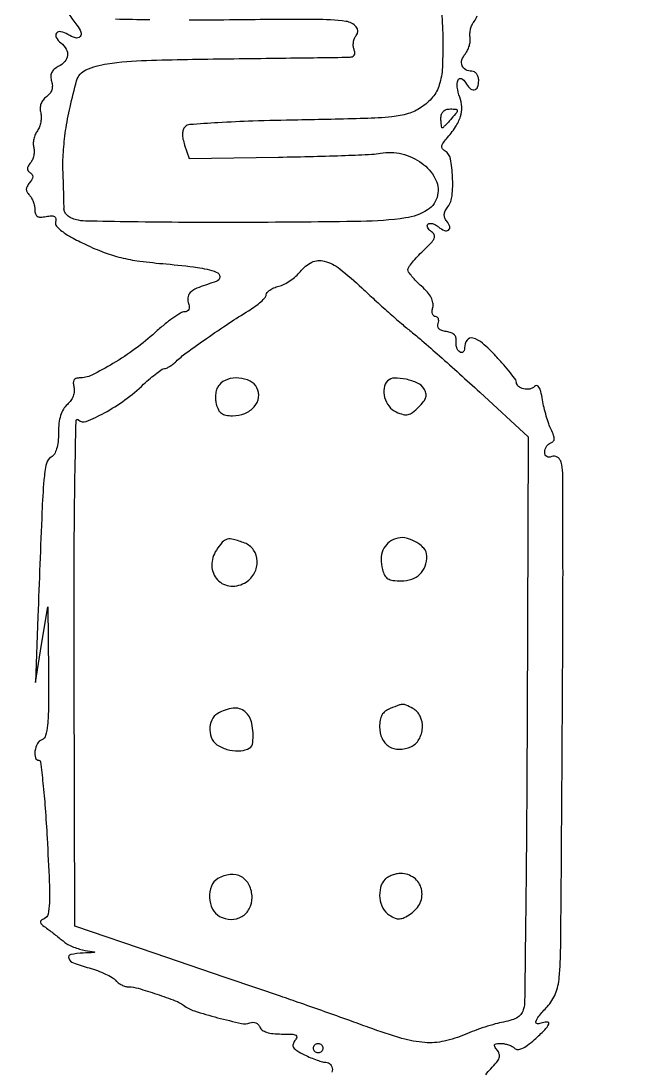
# Model space of a CAD drawing. Extents: x 0 to 2558, y 0 to 3412.
# Drawn here: x 783.1 to 911, y 1777.2 to 1999.6 of the extents above; entities that cross this region are included whole.
import ezdxf

# ---------------------------------------------------------------- set-up
doc = ezdxf.new("R2010")
doc.units = 0

msp = doc.modelspace()

# ---------------------------------------------------------------- linework, layer by layer
for points in [[(1286.775, 2242.902503, 0.000001), (1177.44536, 2242.627485, 0.134519)], [(1176.555032, 2242.380365, -0.000002), (1098.265318, 2241.934774, -0.000173)], [(935.98627, 1609.366085, -0.000001), (935.969595, 1631.173089, -0.000019), (935.952051, 1655.383799, -0.000011), (935.933053, 1684)], [(1102.150613, 2258.328759, 0.000012), (1205.122254, 2258.377188, 0.008936)], [(872.038358, 2002.142632, -0.022946), (872.389357, 1996.305351, -0.014438), (872.294236, 1989.834704, -0.063803), (871.647036, 1986.087024, -0.100611), (870.243783, 1983.512198, -0.069662), (867.769729, 1981.288472, -0.076303), (865.075937, 1980.01781, -0.047102), (861.632161, 1979.340107, -0.01869), (855.775618, 1978.971853, -0.001846), (841.671122, 1978.665328, 0.003505), (832.195683, 1978.427945, 0.007172), (824.770525, 1978.083163, 0.00339), (818.833693, 1977.681663, 0.17967), (817.814356, 1977.214356, 0.117305), (817.424675, 1976.581409, 0.073759), (817.276105, 1975.721381, 0.056534), (817.372832, 1974.639102, 0.03002), (817.722023, 1973.3375), (818.669047, 1970.5), (837.584523, 1970.795923, 0.002375), (845.02851, 1970.947745, 0.003228), (851.743948, 1971.160009, 0.00215), (857.375512, 1971.398669, 0.036203), (859.224662, 1971.619813, -0.108792), (863.721243, 1971.505893, -0.098093), (867.943817, 1969.530245, -0.110348), (870.738455, 1966.329778, -0.173429), (871.294552, 1962.760519, -0.208767), (869.135637, 1959.608266, -0.104404), (864.508991, 1957.916189, -0.032067), (855.068753, 1957.174105, -0.002768), (830.891826, 1956.961359, -0.001876), (817.880081, 1956.96772, -0.002788), (806.486191, 1957.079584, -0.001223), (796.759822, 1957.253116, -0.056465), (794.78762, 1957.517168, -0.050664), (793.72945, 1957.900011, -0.069573), (792.888091, 1958.460074, -0.083831), (792.34867, 1959.130831, -0.133263), (792.171044, 1959.841088, 0.009837), (792.171271, 1960.825382, 0.001463), (792.126909, 1962.80829, 0.001647), (792.059926, 1965.150723, 0.001418), (791.974424, 1967.612665, -0.02591), (792.03477, 1971.845014, -0.020299), (792.52372, 1976.411919, -0.018181), (793.45361, 1981.41946, -0.012734), (794.84796, 1986.98616, -0.223355), (796.821419, 1989.28031, -0.069342), (801.304513, 1990.581317, -0.028985), (809.623767, 1991.298777, -0.003996), (827, 1991.64776, 0.000046), (836.139749, 1991.759098, 0.000068), (844.142365, 1991.858417, 0.000029), (850.990151, 1991.944741, 0.00142), (852.356989, 1991.965933, 0.057079), (853.1681, 1992.073937, 0.173166), (853.623962, 1992.378726, 0.186124), (853.764676, 1992.8862, 0.067316), (853.589736, 1993.626748, -0.076132), (853.432747, 1994.347591, -0.055842), (853.472972, 1995.166164, -0.055942), (853.693029, 1995.953814, -0.077283), (854.068837, 1996.582943, 0.36622), (854.051803, 1998.39945, 0.184993), (851.890835, 1999.561727, 0.032127), (845.308383, 1999.979519, 0.002761), (828.435338, 1999.872085, -0.002669), (818.669928, 1999.808124, -0.004268)], [(793.215923, 2001.097729, 0.026364), (794.910536, 1998.743869, -0.074521), (795.755814, 1997.294331, -0.294975), (795.5657, 1996.329342, -0.277035), (794.580566, 1996.065077, -0.070068), (793.000882, 1996.767376, 0.081345), (791.535327, 1997.379958, 0.283907), (790.603718, 1997.07157, 0.316265), (790.525363, 1996.154614, 0.087899), (791.51101, 1994.990862, -0.087191), (792.628065, 1993.675712, -0.161681), (792.91639, 1992.32033, -0.159423), (792.337301, 1991.048172, -0.084209), (790.951942, 1989.97428, 0.055198), (790.050985, 1989.355676, 0.108723), (789.533241, 1988.663525, 0.115821), (789.372353, 1987.84905, 0.06804), (789.542639, 1986.865658, -0.069123), (789.705213, 1985.914603, -0.089255), (789.575901, 1985.039836, -0.088184), (789.147638, 1984.257234, -0.065794), (788.43496, 1983.5761, 0.069512), (787.734695, 1982.89684, 0.080576), (787.289051, 1982.083062, 0.080411), (787.122919, 1981.16873, 0.068868), (787.23849, 1980.196014, -0.06485), (787.356699, 1979.26475, -0.044891), (787.257987, 1978.206206, -0.045041), (786.973003, 1977.187299, -0.067257), (786.532574, 1976.375435, 0.059795), (786.087287, 1975.582951, 0.04436), (785.786515, 1974.623618, 0.045151), (785.664462, 1973.651606, 0.07274), (785.756372, 1972.823633, -0.067762), (785.85389, 1972.018005, -0.048553), (785.75246, 1971.11526, -0.048867), (785.480677, 1970.256699, -0.072248), (785.069466, 1969.583701, 0.040416), (784.583128, 1968.890719, 0.125102), (784.425149, 1968.34592, 0.170994), (784.567211, 1967.895283, 0.093552), (785, 1967.5, -0.098645), (785.426762, 1967.102249, -0.17038), (785.562322, 1966.64193, -0.12155), (785.393179, 1966.081344, -0.039464), (784.89094, 1965.368591, 0.045056), (784.365504, 1964.604952, 0.124139), (784.19525, 1963.979104, 0.139138), (784.350107, 1963.392035, 0.06283), (784.842382, 1962.757618, -0.067379), (785.285982, 1962.175111, -0.039057), (785.65995, 1961.377056, -0.038292), (785.91494, 1960.502141, -0.051807), (786, 1959.683423, 0.066828), (786.122353, 1958.772085, 0.189473), (786.499339, 1958.267255, 0.149498), (787.191174, 1958.084643, 0.037556), (788.363282, 1958.218616, -0.030406), (789.501146, 1958.365168, -0.145449), (790.132846, 1958.222863, -0.235273), (790.414514, 1957.809565, -0.086922), (790.387454, 1957.085193, 0.229459), (790.609066, 1956.181022, 0.058644), (791.730159, 1955.110838, 0.037291), (793.7049, 1953.843786, 0.012355), (796.774171, 1952.280021, 0.02055), (800.687845, 1950.600343, 0.031867), (804.1976, 1949.512337, 0.027081), (808.20634, 1948.771516, 0.010538), (813.813717, 1948.166304, -0.012692), (820.439571, 1947.422278, -0.049985), (824.427392, 1946.458666, -0.31946), (825.14429, 1945.444622, -0.32523), (824.417217, 1944.451428, 0.010741), (820.76428, 1943.194159, 0.073402), (819.097341, 1942.284583, 0.175635), (818.451789, 1941.292846, 0.13497), (818.502569, 1939.991905, -0.042489), (818.705592, 1939.094153, -0.132454), (818.628436, 1938.484545, -0.191807), (818.284675, 1938.128812, -0.106273), (817.68548, 1938, 0.138367), (816.866904, 1937.769051, 0.015983), (815.256096, 1936.709236, 0.018264), (813.38908, 1935.288672, 0.013953), (811.450418, 1933.60591, -0.028206), (807.321443, 1930.22331, -0.022732), (802.536671, 1927.057576, -0.020617), (798.045796, 1924.616901, -0.114646), (795.390696, 1924, 0.087107), (794.699744, 1923.878706, 0.177324), (794.283438, 1923.529085, 0.143823), (794.140035, 1922.931602, 0.051457), (794.274891, 1922.056817, -0.088654), (794.346355, 1921.153313, -0.066074), (794.118069, 1920.177751, -0.061454), (793.618187, 1919.228206, -0.057037), (792.891522, 1918.401829, 0.074217), (792.049209, 1917.375147, 0.058531), (791.459724, 1916.062115, 0.048495), (791.112686, 1914.418913, 0.027813), (791, 1912.394703, -0.024561), (790.905744, 1910.477079, -0.047672), (790.611072, 1908.973266, -0.063151), (790.131688, 1907.884935, -0.130623), (789.469529, 1907.242886, 0.21404), (788.446198, 1905.865212, 0.033448), (787.926522, 1902.4334, 0.010893), (787.503248, 1895.574197, 0.000567), (786.648301, 1873.5), (786.12198, 1859.5), (787.435157, 1867.5), (788.748334, 1875.5), (788.874167, 1861.718615, -0.003719), (788.886741, 1854.29191, -0.022424), (788.691771, 1850.440811, -0.043006), (788.286304, 1848.229956, -0.238643), (787.5, 1847.361626, 0.180362), (786.551227, 1846.52394, 0.085905), (786.032698, 1844.955149, 0.108338), (786.129003, 1843.541075, 0.333323), (786.850466, 1843, -0.380657), (787.212134, 1842.677999, -0.002548), (787.715346, 1838.155683, -0.007989), (788.194402, 1832.831981, -0.004819), (788.600466, 1826.508708, -0.00259), (789.060629, 1817.184722, -0.019826), (789.080302, 1812.800411, -0.041946), (788.789771, 1810.370564, -0.255053), (788, 1809.437288, 0.058596), (787.307753, 1809.071519, 0.311915), (787.163864, 1808.692628, 0.159812), (787.46097, 1808.21737, 0.017161), (788.5, 1807.409593, -0.005162), (789.387639, 1806.753064, -0.003314), (790.404665, 1805.973826, -0.003329), (791.390302, 1805.19764, -0.006234), (792.175454, 1804.554629, 0.052153), (793.018985, 1803.984381, 0.02595), (794.188454, 1803.436168, 0.025437), (795.471275, 1802.988724, 0.033967), (796.675454, 1802.723448, -0.001016), (798.620387, 1802.427597, -0.564615), (798.657334, 1802.337667, -0.224623), (798.506248, 1802.256941, -0.000683), (796.25, 1802.149832, 0.037255), (793.594545, 1801.828168, 0.467398), (793.168236, 1801.050256, 0.214338), (794.156813, 1800.081303, 0.020027), (797.480998, 1799.00532, -0.019775), (799.280146, 1798.423964, -0.021364), (800.981003, 1797.715246, -0.021472), (802.378539, 1796.98685, -0.088901), (803.103443, 1796.375359, 0.059865), (803.660114, 1795.847873, 0.04345), (804.387684, 1795.399737, 0.04406), (805.16574, 1795.091542, 0.070151), (805.872445, 1794.985447, -0.068952), (807.873436, 1794.689926, -0.009875), (811.834101, 1793.447098, -0.009787), (815.743581, 1792.049259, -0.070491), (817.492116, 1791.085592, 0.083806), (819.792713, 1789.895942, 0.013169), (824.706582, 1788.463337, 0.010208), (829.742012, 1787.247459, 0.146771), (831.557784, 1787.3838, -0.093843), (832.188312, 1787.498062, -0.100217), (832.801325, 1787.368919, -0.101425), (833.310286, 1787.01353, -0.098484), (833.644843, 1786.483141, 0.151205), (834.14788, 1785.84367, 0.072938), (835.091796, 1785.377774, 0.05267), (836.452846, 1785.091036, 0.025604), (838.229434, 1785, -0.010196), (840.402246, 1784.955686, -0.10471), (841.268051, 1784.735123, -0.365693), (841.457058, 1784.302059, -0.101111), (841.078839, 1783.594995, 0.105236), (840.669357, 1782.814227, 0.2206), (840.776793, 1782.152369, 0.109753), (841.483407, 1781.484793, 0.018909), (843.110032, 1780.594995, 0.015161), (844.432853, 1779.984442, 0.016126), (845.76358, 1779.46853, 0.015906), (846.933032, 1779.099339, 0.068603), (847.653638, 1779, -0.110634), (848.167264, 1778.884943, -0.099976), (848.604506, 1778.559375, -0.094843), (848.897784, 1778.072713, -0.088538), (849, 1777.5, -0.064853), (848.925306, 1776.926543, -0.082425)], [(810.329411, 1999.869228, -0.001019), (803.052472, 1999.999511, -0.193735)], [(881.477699, 1776.368091, -0.042809), (882.546297, 1777.637206, 0.021464), (883.794441, 1778.99737, 0.091341), (884.337885, 1779.952309, 0.15474), (884.360754, 1780.764308, 0.10383), (883.923853, 1781.591752, -0.031436), (883.387016, 1782.328234, -0.270962), (883.372243, 1782.718854, -0.247552), (883.710621, 1782.9474, -0.027179), (884.677555, 1783, -0.045802), (885.487673, 1782.925633, -0.03714), (886.331788, 1782.703494, -0.038475), (887.084424, 1782.377729, -0.075141), (887.609383, 1781.990617, 0.206864), (888.257626, 1781.733634, 0.095843), (889.159005, 1781.936761, 0.057604), (890.331635, 1782.620412, 0.021481), (891.809383, 1783.829817, 0.013232), (893.979079, 1785.872625, 0.08586), (894.845259, 1787.091712, 0.532554), (894.587356, 1787.529616, 0.106968), (893.5, 1787.361626, -0.100332), (892.423398, 1787.180795, -0.489714), (892.113639, 1787.608826, -0.10207), (892.719769, 1788.751353, -0.014119), (894.5, 1790.783426, 0.091808), (896.254013, 1793.552943, 0.074977), (897.061038, 1796.972099, 0.018109), (897.357137, 1803.418626, 0.000658), (897.562882, 1828, 0.000404), (897.800428, 1866.0222, 0.001806), (897.841149, 1888.300174, 0.000888), (897.785802, 1903.843664, 0.073818), (897.42331, 1906.198971, 0.080559), (897.110105, 1906.829792, 0.106507), (896.636352, 1907.259741, 0.115601), (896.05916, 1907.434859, 0.108117), (895.448808, 1907.341982, -0.083689), (894.859554, 1907.222891, -0.156587), (894.396498, 1907.355154, -0.159447), (894.102385, 1907.729694, -0.087588), (894, 1908.309678, -0.075798), (894.09359, 1908.923492, -0.067346), (894.367188, 1909.509045, -0.070198), (894.772195, 1909.978568, -0.099057), (895.25, 1910.25303, 0.11865), (895.788875, 1910.590972, 0.18949), (895.997776, 1911.085161, 0.099363), (895.86537, 1911.844294, 0.020829), (895.321966, 1913.086364, -0.030151), (894.82454, 1914.283603, -0.013011), (894.301477, 1915.930818, -0.012819), (893.834075, 1917.717878, -0.016573), (893.502218, 1919.380252, 0.016874), (893.151696, 1921.130621, 0.077212), (892.762987, 1922.088484, 0.230302), (892.314183, 1922.381541, 0.231811), (891.808397, 1922.208397, -0.149841), (890.788906, 1921.667322, -0.10409), (889.476316, 1921.689606, -0.117921), (888.401718, 1922.220899, -0.222798), (888, 1923.077676, 0.159754), (887.82675, 1923.606077, 0.008154), (886.720345, 1925.061579, 0.012332), (885.312722, 1926.763839, 0.008573), (883.643729, 1928.618534, 0.026244), (880.804263, 1931.363232, 0.114625), (878.75403, 1932.450749, 0.310502), (877.527964, 1932.013341, 0.157787), (877, 1930.381966, -0.071585), (876.924151, 1929.854898, -0.147149), (876.69846, 1929.508953, -0.189154), (876.363647, 1929.395523, -0.127264), (875.97348, 1929.51639, -0.112333), (875.601095, 1929.882794, -0.064012), (875.329728, 1930.456364, -0.058944), (875.194208, 1931.137807, -0.060626), (875.22348, 1931.825407, 0.107548), (875.185968, 1932.565794, 0.133737), (874.838304, 1933.158085, 0.106722), (874.16414, 1933.582133, 0.052073), (873.173545, 1933.82957, -0.044523), (872.192029, 1934.059087, -0.114956), (871.574692, 1934.435548, -0.166841), (871.318187, 1934.948556, -0.125508), (871.39216, 1935.57957, 0.067651), (871.520127, 1936.122891, 0.115412), (871.458325, 1936.582749, 0.152442), (871.220397, 1936.885575, 0.15172), (870.851984, 1937, -0.199726), (870.479922, 1937.154796, -0.12338), (870.234062, 1937.567992, -0.085524), (870.158289, 1938.193253, -0.051481), (870.272383, 1938.933591, 0.110669), (870.308001, 1939.941132, 0.075459), (869.928954, 1941.027392, 0.058314), (869.126187, 1942.193616, 0.030914), (867.889014, 1943.441305, -0.016819), (866.782685, 1944.495893, -0.021965), (865.848648, 1945.535875, -0.020284), (865.159488, 1946.447527, -0.152857), (865, 1946.957028, -0.15511), (865.167441, 1947.48379, -0.016464), (865.954687, 1948.52268, -0.019074), (867.005274, 1949.721663, -0.014213), (868.25, 1950.96466, 0.012914), (869.938002, 1952.641585, 0.086225), (870.595218, 1953.621378, 0.219324), (870.585964, 1954.333345, 0.141454), (870.02896, 1954.960973, -0.054226), (869.517173, 1955.368315, -0.086746), (869.194745, 1955.822691, -0.120967), (869.106845, 1956.249045, -0.189198), (869.254794, 1956.588128, -0.184012), (869.63636, 1956.759186, -0.078582), (870.201784, 1956.702826, -0.062749), (870.856079, 1956.440333, -0.0465), (871.5, 1956, 0.074835), (872.730266, 1955.256956, 0.258755), (873.622822, 1955.357759, 0.331716), (873.860331, 1956.095801, 0.09112), (873.225185, 1957.228669, -0.0803), (872.818288, 1957.919218, -0.113385), (872.714495, 1958.623086, -0.094909), (872.926434, 1959.392913, -0.043394), (873.468603, 1960.28795, 0.134112), (874.361002, 1962.625158, 0.036887), (874.457812, 1966.597688, 0.034603), (873.998583, 1970.453128, 0.210397), (872.886382, 1972.07022, -0.078653), (872.310788, 1972.565517, -0.204752), (872.152917, 1973.077071, -0.12887), (872.393896, 1973.715522, -0.025174), (873.161264, 1974.68895, 0.032481), (875.078172, 1977.195019, 0.069533), (876.133524, 1979.384283, 0.087212), (876.415491, 1981.439186, 0.081606), (875.992989, 1983.518441, -0.054402), (875.453561, 1985.590983, -0.128908), (875.628009, 1987.163635, -0.435938), (876.317427, 1987.440375, -0.156283), (877.188073, 1986.628416, 0.068793), (878.12917, 1985.384214, 0.233414), (879.065678, 1985.066329, 0.280191), (879.759173, 1985.624562, 0.086885), (880, 1987, 0.070352), (879.891917, 1987.764357, 0.086062), (879.576711, 1988.4125, 0.100183), (879.108519, 1988.845833, 0.137622), (878.559017, 1989, -0.118628), (877.245117, 1989.31618, -0.186539), (876.480701, 1990.17095, -0.168884), (876.448743, 1991.390185, -0.096377), (877.163851, 1992.697429, 0.060105), (877.651498, 1993.45379, 0.043035), (878.012571, 1994.394252, 0.043537), (878.202966, 1995.365667, 0.068694), (878.176982, 1996.21325, -0.06093), (878.138579, 1997.045496, -0.04312), (878.289404, 1997.969606, -0.043522), (878.592924, 1998.841599, -0.067797), (879.01313, 1999.515821, 0.107539), (879.653882, 2000.7512, 0.193216)]]:
    msp.add_lwpolyline(points, format="xyb")
for points in [[(874.267972, 1979, -0.007479), (873.59162, 1978.233584, -0.011234), (872.97696, 1977.5875, -0.006295), (872.446452, 1977.06764, -0.193013), (872.277759, 1977, -0.355084), (872.168183, 1977.089045, -0.017004), (872.081592, 1977.5875, -0.021459), (872.020007, 1978.233236, -0.013044), (872, 1979, -0.072213), (872.126545, 1979.871622, -0.124282), (872.498777, 1980.498771, -0.12472), (873.123, 1980.872687, -0.073012), (873.990213, 1981, -0.018683), (875.19383, 1980.95501, -0.353196), (875.450721, 1980.71388, -0.206269), (875.332545, 1980.284933, -0.008108)], [(855.266547, 1943.079775, 0.004751), (857.960799, 1940.569172, 0.003827), (860.902842, 1937.920495, 0.003868), (863.658035, 1935.515759, 0.009894), (865.700573, 1933.829775, -0.010988), (867.964297, 1931.952882, -0.002534), (871.692684, 1928.687526, -0.002617), (875.949344, 1924.881311, -0.002554), (880.200573, 1921.000099), (890.5, 1911.500198), (890.253734, 1852.000099, -0.000763), (890.123653, 1829.037983, -0.001206), (889.934574, 1809.350422, -0.000264), (889.717642, 1792.056665, -0.053624), (889.513053, 1790.363039, -0.094385), (889.061629, 1789.340042, -0.095316), (888.266997, 1788.55872, -0.071281), (887.038429, 1787.973455, -0.030058), (885.259319, 1787.534014, 0.021533), (883.506992, 1787.132739, 0.010644), (881.318521, 1786.480957, 0.010542), (879.073073, 1785.707235, 0.015161), (877.122882, 1784.920975, -0.049862), (872.692278, 1783.482572, -0.071534), (868.581013, 1783.188319, -0.053536), (863.737269, 1784.061455, -0.016654), (856.706332, 1786.380677, 0.001815), (852.494931, 1787.909825, 0.001046), (847.413735, 1789.721948, 0.001045), (842.304216, 1791.520116, 0.00175), (838, 1793.007886), (833.198277, 1794.648831), (826.296875, 1797.007328), (818.705074, 1799.601766), (811.5, 1802.064046), (794.5, 1807.873674), (794.354545, 1862.032292, -0.001106), (794.342769, 1886.90089, -0.003814), (794.493784, 1903.023036, -0.001346), (794.728238, 1914.930567, -0.660116), (795.257223, 1915.142777, 0.300204), (796.898636, 1914.806436, 0.029524), (800.73371, 1916.612884, 0.032677), (805.057769, 1919.351452, 0.031548), (809.042163, 1922.659888, -0.01143), (810.462639, 1923.939279, -0.015696), (811.800538, 1925.018842, -0.012363), (812.947403, 1925.842501, -0.150649), (813.458275, 1926, 0.109804), (813.898396, 1926.097834, 0.028529), (814.540769, 1926.444193, 0.0276), (815.245565, 1926.933369, 0.025083), (815.916112, 1927.512147, -0.032391), (818.055145, 1929.304604, -0.005522), (822.376103, 1932.400265, -0.006453), (827.10759, 1935.621419, -0.01029), (831.242298, 1938.238122, 0.020688), (832.675976, 1939.187755, 0.027656), (833.887558, 1940.170916, 0.027258), (834.771874, 1941.066083, 0.181466), (834.992298, 1941.641592, -0.18477), (835.181716, 1942.126836, -0.059136), (835.776424, 1942.643279, -0.049773), (836.63564, 1943.109864, -0.038047), (837.650847, 1943.448504, 0.055824), (838.805652, 1943.8798, 0.032028), (840.087517, 1944.636044, 0.031622), (841.293739, 1945.572697, 0.045231), (842.223427, 1946.556912, -0.113242), (844.659218, 1948.521639, -0.180359), (847.292575, 1948.776159, -0.101688), (850.569835, 1947.139327, -0.02344)], [(825.010777, 1922.512986, 0.084755), (824.569444, 1921.748611, 0.051243), (824.307994, 1920.733652, 0.048233), (824.247949, 1919.608786, 0.050754), (824.407385, 1918.512986, 0.053871), (824.861217, 1917.283251, 0.120833), (825.499439, 1916.528109, 0.113418), (826.443355, 1916.125972, 0.044247), (827.864064, 1916, 0.09489), (830.473365, 1916.499692, 0.118862), (832.480101, 1917.91735, 0.142727), (833.393483, 1919.879848, 0.162267), (833.04452, 1921.916813, 0.156147), (831.571711, 1923.343826, 0.096735), (829.227951, 1923.984775, 0.095071), (826.7785, 1923.700602, 0.144238)], [(860.71406, 1923.380727, 0.160685), (859.946693, 1921.857826, 0.105148), (860.068416, 1919.878554, 0.098165), (861.011408, 1918.006644, 0.120812), (862.542392, 1916.798731, 0.038399), (863.997703, 1916.266237, 0.12292), (865.022818, 1916.236096, 0.113071), (865.991282, 1916.692508, 0.029961), (867.278511, 1917.834067, 0.028574), (868.338875, 1919.023081, 0.09948), (868.80522, 1919.934751, 0.135511), (868.809627, 1920.792365, 0.07392), (868.38527, 1921.763897, 0.148894), (867.045903, 1922.928681, 0.053163), (864.610359, 1923.719479, 0.053123), (862.13248, 1923.972052, 0.197726)], [(824.440125, 1887.548963, 0.150808), (823.480641, 1884.220772, 0.184597), (824.684642, 1881.238994, 0.192756), (827.515492, 1879.902465, 0.161106), (830.75, 1880.760159, 0.12652), (832.518186, 1882.695002, 0.132474), (833.094324, 1885.208713, 0.14197), (832.320168, 1887.543529, 0.15248), (830.4349, 1889.024751, 0.022124), (828.045669, 1889.814078, 0.129776), (826.735621, 1889.835997, 0.153637), (825.699366, 1889.20597, 0.034913)], [(862.383924, 1889.946319, 0.093386), (860.765387, 1888.974921, 0.110951), (859.727643, 1887.53056, 0.099526), (859.339568, 1885.651122, 0.062865), (859.6093, 1883.420537, 0.060328), (860.079169, 1882.196101, 0.134723), (860.756868, 1881.475543, 0.107146), (861.817712, 1881.106561, 0.030323), (863.573224, 1881, 0.081005), (865.819555, 1881.36633, 0.113504), (867.547196, 1882.424017, 0.11495), (868.624914, 1884.118401, 0.084604), (869, 1886.319249, 0.185603), (868.388684, 1887.909355, 0.084012), (866.610318, 1889.31569, 0.079832), (864.362218, 1890.116366, 0.135097)], [(824.75, 1852.919901, 0.15449), (823.475653, 1851.515336, 0.114757), (823.053251, 1849.45021, 0.11395), (823.585047, 1847.39904, 0.150828), (824.934259, 1846.035184, 0.067737), (827.284772, 1845.160818, 0.080042), (829.649933, 1845.016086, 0.107917), (831.4215, 1845.590665, 0.242564), (832.158444, 1846.75, 0.068576), (831.969089, 1850.806552, 0.174947), (830.502565, 1853.309668, 0.209761), (827.997767, 1854.032398, 0.09902)], [(861.25, 1853.968838, 0.067395), (860.206679, 1853.375935, 0.099405), (859.513125, 1852.587207, 0.087928), (859.125186, 1851.516852, 0.043104), (859, 1850.067408, 0.106858), (859.527941, 1847.62532, 0.146269), (860.996368, 1845.938504, 0.144957), (863.160835, 1845.325193, 0.104309), (865.626493, 1845.87568, 0.155031), (867.342103, 1847.426963, 0.119006), (868.071586, 1849.861322, 0.12124), (867.605284, 1852.325031, 0.164213), (866.065741, 1853.964816, 0.011902), (864.610143, 1854.699811, 0.111194), (863.929024, 1854.853779, 0.089608), (863.194409, 1854.721692, 0.006387)], [(824.75, 1817.919901, 0.168371), (823.389734, 1816.336592, 0.106211), (822.986629, 1813.908676, 0.104042), (823.616176, 1811.488034, 0.155645), (825.126493, 1809.932303, 0.116137), (827.545511, 1809.288379, 0.140198), (829.815254, 1809.867116, 0.141971), (831.416248, 1811.549888, 0.120184), (832, 1813.943377, 0.112659), (831.402125, 1816.563168, 0.156348), (829.756363, 1818.298438, 0.152661), (827.375414, 1818.777855, 0.106179)], [(860.2, 1817.8, 0.133779), (859.211535, 1816.071279, 0.092471), (859.055278, 1813.810945, 0.092356), (859.724684, 1811.643781, 0.132968), (861.083248, 1810.180083, 0.043124), (862.280412, 1809.56887, 0.112612), (863.228384, 1809.414348, 0.099975), (864.217999, 1809.67971, 0.029701), (865.583248, 1810.46259, 0.142897), (867.597908, 1812.821329, 0.167118), (867.866708, 1815.739996, 0.177043), (866.295032, 1818.088393, 0.158956), (863.5, 1819, 0.049362), (862.607922, 1818.911715, 0.037889), (861.664375, 1818.6475, 0.038897), (860.811593, 1818.259976, 0.070395)], [(847, 1782, -0.099038), (846.923658, 1781.618362, -0.097945), (846.70625, 1781.29375, -0.097945), (846.381638, 1781.076342, -0.099038), (846, 1781, -0.099038), (845.618362, 1781.076342, -0.097945), (845.29375, 1781.29375, -0.097945), (845.076342, 1781.618362, -0.099038), (845, 1782, -0.099038), (845.076342, 1782.381638, -0.097945), (845.29375, 1782.70625, -0.097945), (845.618362, 1782.923658, -0.099038), (846, 1783, -0.099038), (846.381638, 1782.923658, -0.097945), (846.70625, 1782.70625, -0.097945), (846.923658, 1782.381638, -0.099038)]]:
    msp.add_lwpolyline(points, format="xyb", close=True)

doc.saveas('drawing.dxf')
